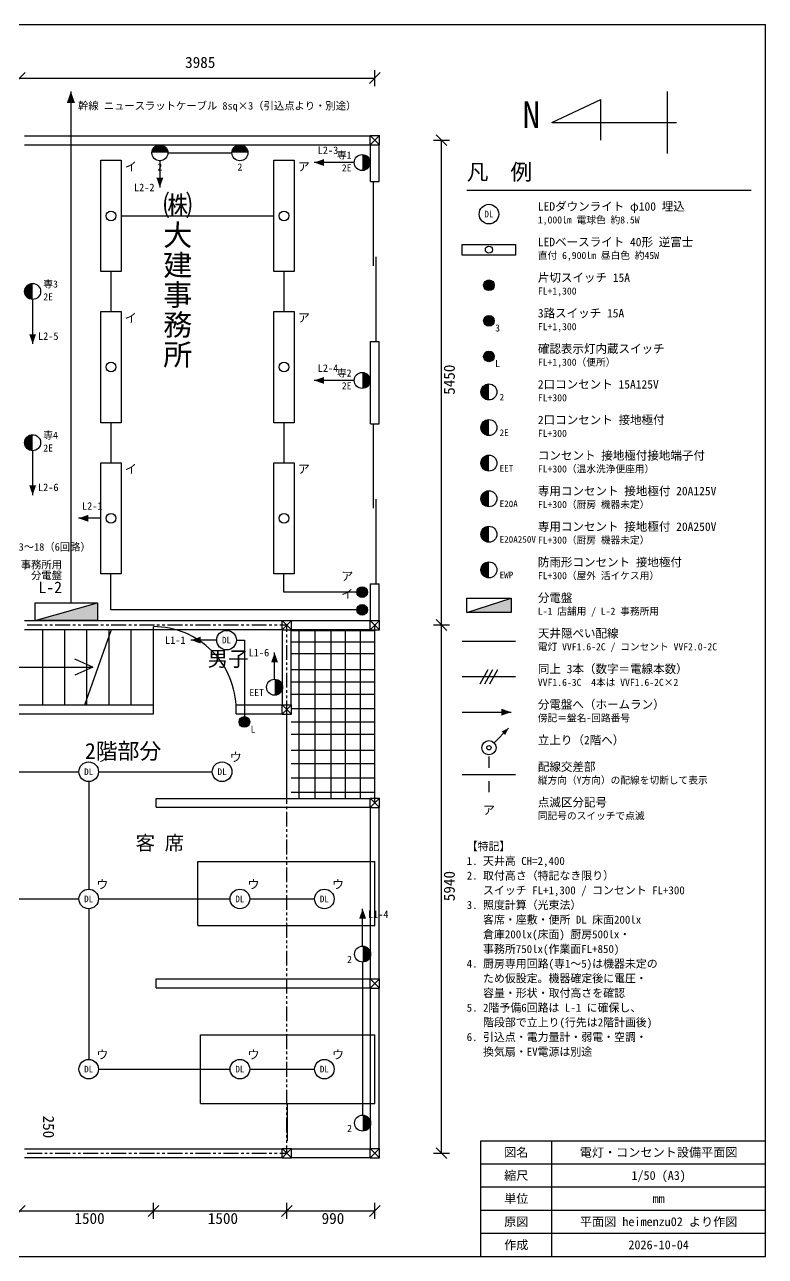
# Model space of a CAD drawing. Extents: x 507 to 20508, y 503 to 14352.
# Drawn here: x 12180 to 20508, y 503 to 14352 of the extents above; entities that cross this region are included whole.
import ezdxf
from ezdxf.enums import TextEntityAlignment as Align

# ---------------------------------------------------------------- set-up
doc = ezdxf.new("R2010")
doc.units = 0
doc.header["$LTSCALE"] = 50
for name, color, linetype in [('コンセント', 5, 'CONTINUOUS'), ('スイッチ', 6, 'CONTINUOUS'), ('傍記', 7, 'CONTINUOUS'), ('凡例', 7, 'CONTINUOUS'), ('分電盤', 1, 'CONTINUOUS'), ('図枠', 7, 'CONTINUOUS'), ('幹線', 1, 'CONTINUOUS'), ('建築', 8, 'CONTINUOUS'), ('建築_寸法', 8, 'CONTINUOUS'), ('建築_文字', 8, 'CONTINUOUS'), ('注記', 7, 'CONTINUOUS'), ('照明器具', 6, 'CONTINUOUS'), ('表題欄', 7, 'CONTINUOUS'), ('配線_コンセント', 4, 'CONTINUOUS'), ('配線_電灯', 3, 'CONTINUOUS')]:
    doc.layers.add(name, color=color, linetype=linetype)
doc.styles.add('JP', font='msgothic.ttf')

msp = doc.modelspace()

# ---------------------------------------------------------------- linework, layer by layer
at = {"layer": 'コンセント'}
for centre in [(13700, 12911.94), (14600, 12911.94), (15975, 12801.94), (12270, 11351.94), (15975, 10351.94), (12270, 9651.94), (14990, 6901.94), (15980, 3901.94), (15980, 2001.94)]:
    msp.add_circle(centre, 90, dxfattribs=at)
for points in [[(13700, 12911.94), (13610, 12911.94), (13616.85, 12946.39)], [(13700, 12911.94), (13616.85, 12946.39), (13636.36, 12975.58)], [(13700, 12911.94), (13636.36, 12975.58), (13665.56, 12995.09)], [(13700, 12911.94), (13665.56, 12995.09), (13700, 13001.94)], [(13700, 12911.94), (13700, 13001.94), (13734.44, 12995.09)], [(13700, 12911.94), (13734.44, 12995.09), (13763.64, 12975.58)], [(13700, 12911.94), (13763.64, 12975.58), (13783.15, 12946.39)], [(13700, 12911.94), (13783.15, 12946.39), (13790, 12911.94)], [(14600, 12911.94), (14510, 12911.94), (14516.85, 12946.39)], [(14600, 12911.94), (14516.85, 12946.39), (14536.36, 12975.58)], [(14600, 12911.94), (14536.36, 12975.58), (14565.56, 12995.09)], [(14600, 12911.94), (14565.56, 12995.09), (14600, 13001.94)], [(14600, 12911.94), (14600, 13001.94), (14634.44, 12995.09)], [(14600, 12911.94), (14634.44, 12995.09), (14663.64, 12975.58)], [(14600, 12911.94), (14663.64, 12975.58), (14683.15, 12946.39)], [(14600, 12911.94), (14683.15, 12946.39), (14690, 12911.94)], [(15975, 12801.94), (15975, 12891.94), (16009.44, 12885.09)], [(15975, 12801.94), (16009.44, 12885.09), (16038.64, 12865.58)], [(15975, 12801.94), (16038.64, 12865.58), (16058.15, 12836.39)], [(15975, 12801.94), (16058.15, 12836.39), (16065, 12801.94)], [(15975, 12801.94), (16065, 12801.94), (16058.15, 12767.5)], [(15975, 12801.94), (16058.15, 12767.5), (16038.64, 12738.3)], [(15975, 12801.94), (16038.64, 12738.3), (16009.44, 12718.8)], [(15975, 12801.94), (16009.44, 12718.8), (15975, 12711.94)], [(12270, 11351.94), (12180, 11351.94), (12186.85, 11386.39)], [(12270, 11351.94), (12186.85, 11386.39), (12206.36, 11415.58)], [(12270, 11351.94), (12206.36, 11415.58), (12235.56, 11435.09)], [(12270, 11351.94), (12235.56, 11435.09), (12270, 11441.94)], [(12270, 11351.94), (12186.85, 11317.5), (12180, 11351.94)], [(12270, 11351.94), (12206.36, 11288.3), (12186.85, 11317.5)], [(12270, 11351.94), (12235.56, 11268.8), (12206.36, 11288.3)], [(12270, 11351.94), (12270, 11261.94), (12235.56, 11268.8)], [(15975, 10351.94), (15975, 10441.94), (16009.44, 10435.09)], [(15975, 10351.94), (16009.44, 10435.09), (16038.64, 10415.58)], [(15975, 10351.94), (16038.64, 10415.58), (16058.15, 10386.39)], [(15975, 10351.94), (16058.15, 10386.39), (16065, 10351.94)], [(15975, 10351.94), (16065, 10351.94), (16058.15, 10317.5)], [(15975, 10351.94), (16058.15, 10317.5), (16038.64, 10288.3)], [(15975, 10351.94), (16038.64, 10288.3), (16009.44, 10268.8)], [(15975, 10351.94), (16009.44, 10268.8), (15975, 10261.94)], [(12270, 9651.94), (12186.85, 9686.39), (12206.36, 9715.58)], [(12270, 9651.94), (12206.36, 9715.58), (12235.56, 9735.09)], [(12270, 9651.94), (12235.56, 9735.09), (12270, 9741.94)], [(12270, 9651.94), (12180, 9651.94), (12186.85, 9686.39)], [(12270, 9651.94), (12186.85, 9617.5), (12180, 9651.94)], [(12270, 9651.94), (12206.36, 9588.3), (12186.85, 9617.5)], [(12270, 9651.94), (12235.56, 9568.8), (12206.36, 9588.3)], [(12270, 9651.94), (12270, 9561.94), (12235.56, 9568.8)], [(14990, 6901.94), (14990, 6991.94), (15024.44, 6985.09)], [(14990, 6901.94), (15024.44, 6985.09), (15053.64, 6965.58)], [(14990, 6901.94), (15053.64, 6965.58), (15073.15, 6936.39)], [(14990, 6901.94), (15073.15, 6936.39), (15080, 6901.94)], [(14990, 6901.94), (15080, 6901.94), (15073.15, 6867.5)], [(14990, 6901.94), (15073.15, 6867.5), (15053.64, 6838.3)], [(14990, 6901.94), (15053.64, 6838.3), (15024.44, 6818.8)], [(14990, 6901.94), (15024.44, 6818.8), (14990, 6811.94)], [(15980, 3901.94), (15980, 3991.94), (16014.44, 3985.09)], [(15980, 3901.94), (16014.44, 3985.09), (16043.64, 3965.58)], [(15980, 3901.94), (16043.64, 3965.58), (16063.15, 3936.39)], [(15980, 3901.94), (16063.15, 3936.39), (16070, 3901.94)], [(15980, 3901.94), (16070, 3901.94), (16063.15, 3867.5)], [(15980, 3901.94), (16063.15, 3867.5), (16043.64, 3838.3)], [(15980, 3901.94), (16043.64, 3838.3), (16014.44, 3818.8)], [(15980, 3901.94), (16014.44, 3818.8), (15980, 3811.94)], [(15980, 2001.94), (15980, 2091.94), (16014.44, 2085.09)], [(15980, 2001.94), (16014.44, 2085.09), (16043.64, 2065.58)], [(15980, 2001.94), (16043.64, 2065.58), (16063.15, 2036.39)], [(15980, 2001.94), (16063.15, 2036.39), (16070, 2001.94)], [(15980, 2001.94), (16070, 2001.94), (16063.15, 1967.5)], [(15980, 2001.94), (16063.15, 1967.5), (16043.64, 1938.3)], [(15980, 2001.94), (16043.64, 1938.3), (16014.44, 1918.8)], [(15980, 2001.94), (16014.44, 1918.8), (15980, 1911.94)]]:
    msp.add_solid(points, dxfattribs=at)
at = {"layer": 'スイッチ'}
for centre in [(15975, 7971.94), (15975, 7771.94), (14650, 6511.94)]:
    msp.add_circle(centre, 60, dxfattribs=at)
for points in [[(15975, 7971.94), (15915, 7971.94), (15923.04, 8001.94)], [(15975, 7971.94), (15923.04, 7941.94), (15915, 7971.94)], [(15975, 7971.94), (15923.04, 8001.94), (15945, 8023.91)], [(15975, 7971.94), (15945, 7919.98), (15923.04, 7941.94)], [(15975, 7971.94), (15945, 8023.91), (15975, 8031.94)], [(15975, 7971.94), (15975, 7911.94), (15945, 7919.98)], [(15975, 7971.94), (15975, 8031.94), (16005, 8023.91)], [(15975, 7971.94), (16005, 8023.91), (16026.96, 8001.94)], [(15975, 7971.94), (16026.96, 8001.94), (16035, 7971.94)], [(15975, 7971.94), (16035, 7971.94), (16026.96, 7941.94)], [(15975, 7971.94), (16026.96, 7941.94), (16005, 7919.98)], [(15975, 7971.94), (16005, 7919.98), (15975, 7911.94)], [(15975, 7771.94), (15915, 7771.94), (15923.04, 7801.94)], [(15975, 7771.94), (15923.04, 7741.94), (15915, 7771.94)], [(15975, 7771.94), (15923.04, 7801.94), (15945, 7823.91)], [(15975, 7771.94), (15945, 7719.98), (15923.04, 7741.94)], [(15975, 7771.94), (15945, 7823.91), (15975, 7831.94)], [(15975, 7771.94), (15975, 7711.94), (15945, 7719.98)], [(15975, 7771.94), (15975, 7831.94), (16005, 7823.91)], [(15975, 7771.94), (16005, 7823.91), (16026.96, 7801.94)], [(15975, 7771.94), (16026.96, 7801.94), (16035, 7771.94)], [(15975, 7771.94), (16035, 7771.94), (16026.96, 7741.94)], [(15975, 7771.94), (16026.96, 7741.94), (16005, 7719.98)], [(15975, 7771.94), (16005, 7719.98), (15975, 7711.94)], [(14650, 6511.94), (14590, 6511.94), (14598.04, 6541.94)], [(14650, 6511.94), (14598.04, 6481.94), (14590, 6511.94)], [(14650, 6511.94), (14598.04, 6541.94), (14620, 6563.91)], [(14650, 6511.94), (14620, 6459.98), (14598.04, 6481.94)], [(14650, 6511.94), (14620, 6563.91), (14650, 6571.94)], [(14650, 6511.94), (14650, 6451.94), (14620, 6459.98)], [(14650, 6511.94), (14650, 6571.94), (14680, 6563.91)], [(14650, 6511.94), (14680, 6563.91), (14701.96, 6541.94)], [(14650, 6511.94), (14701.96, 6541.94), (14710, 6511.94)], [(14650, 6511.94), (14710, 6511.94), (14701.96, 6481.94)], [(14650, 6511.94), (14701.96, 6481.94), (14680, 6459.98)], [(14650, 6511.94), (14680, 6459.98), (14650, 6451.94)]]:
    msp.add_solid(points, dxfattribs=at)
at = {"layer": '凡例'}
for p, q in [((17150, 12491.94), (20350, 12491.94)), ((17100, 11881.94), (17700, 11881.94)), ((17100, 11761.94), (17100, 11881.94)), ((17700, 11881.94), (17700, 11761.94)), ((17700, 11761.94), (17100, 11761.94)), ((17150, 7901.94), (17650, 7901.94)), ((17150, 7741.94), (17150, 7901.94)), ((17150, 7741.94), (17650, 7901.94)), ((17650, 7901.94), (17650, 7741.94)), ((17650, 7741.94), (17150, 7741.94)), ((17100, 7421.94), (17700, 7421.94)), ((17300, 6941.94), (17390, 7101.94)), ((17355, 6941.94), (17445, 7101.94)), ((17410, 6941.94), (17500, 7101.94)), ((17100, 7021.94), (17700, 7021.94)), ((17100, 6621.94), (17650, 6621.94)), ((17457, 6278.94), (17620, 6441.94)), ((17400, 6121.94), (17400, 5996.94)), ((17100, 5921.94), (17700, 5921.94)), ((17400, 5846.94), (17400, 5721.94))]:
    msp.add_line(p, q, dxfattribs=at)
for centre, radius in [((17400, 12221.94), 110), ((17400, 11821.94), 40), ((17400, 11421.94), 60), ((17400, 11021.94), 60), ((17400, 10621.94), 60), ((17400, 10221.94), 90), ((17400, 9821.94), 90), ((17400, 9421.94), 90), ((17400, 9021.94), 90), ((17400, 8621.94), 90), ((17400, 8221.94), 90), ((17400, 6221.94), 80), ((17400, 6221.94), 25)]:
    msp.add_circle(centre, radius, dxfattribs=at)
for points in [[(17400, 11421.94), (17340, 11421.94), (17348.04, 11451.94)], [(17400, 11421.94), (17348.04, 11391.94), (17340, 11421.94)], [(17400, 11421.94), (17348.04, 11451.94), (17370, 11473.91)], [(17400, 11421.94), (17370, 11369.98), (17348.04, 11391.94)], [(17400, 11421.94), (17370, 11473.91), (17400, 11481.94)], [(17400, 11421.94), (17400, 11361.94), (17370, 11369.98)], [(17400, 11421.94), (17400, 11481.94), (17430, 11473.91)], [(17400, 11421.94), (17430, 11473.91), (17451.96, 11451.94)], [(17400, 11421.94), (17451.96, 11451.94), (17460, 11421.94)], [(17400, 11421.94), (17460, 11421.94), (17451.96, 11391.94)], [(17400, 11421.94), (17451.96, 11391.94), (17430, 11369.98)], [(17400, 11421.94), (17430, 11369.98), (17400, 11361.94)], [(17400, 11021.94), (17370, 11073.91), (17400, 11081.94)], [(17400, 11021.94), (17400, 11081.94), (17430, 11073.91)], [(17400, 11021.94), (17340, 11021.94), (17348.04, 11051.94)], [(17400, 11021.94), (17348.04, 10991.94), (17340, 11021.94)], [(17400, 11021.94), (17348.04, 11051.94), (17370, 11073.91)], [(17400, 11021.94), (17370, 10969.98), (17348.04, 10991.94)], [(17400, 11021.94), (17400, 10961.94), (17370, 10969.98)], [(17400, 11021.94), (17430, 11073.91), (17451.96, 11051.94)], [(17400, 11021.94), (17451.96, 11051.94), (17460, 11021.94)], [(17400, 11021.94), (17460, 11021.94), (17451.96, 10991.94)], [(17400, 11021.94), (17451.96, 10991.94), (17430, 10969.98)], [(17400, 11021.94), (17430, 10969.98), (17400, 10961.94)], [(17400, 10621.94), (17348.04, 10651.94), (17370, 10673.91)], [(17400, 10621.94), (17370, 10673.91), (17400, 10681.94)], [(17400, 10621.94), (17400, 10681.94), (17430, 10673.91)], [(17400, 10621.94), (17430, 10673.91), (17451.96, 10651.94)], [(17400, 10621.94), (17340, 10621.94), (17348.04, 10651.94)], [(17400, 10621.94), (17348.04, 10591.94), (17340, 10621.94)], [(17400, 10621.94), (17370, 10569.98), (17348.04, 10591.94)], [(17400, 10621.94), (17400, 10561.94), (17370, 10569.98)], [(17400, 10621.94), (17451.96, 10651.94), (17460, 10621.94)], [(17400, 10621.94), (17460, 10621.94), (17451.96, 10591.94)], [(17400, 10621.94), (17451.96, 10591.94), (17430, 10569.98)], [(17400, 10621.94), (17430, 10569.98), (17400, 10561.94)], [(17400, 10221.94), (17310, 10221.94), (17316.85, 10256.39)], [(17400, 10221.94), (17316.85, 10256.39), (17336.36, 10285.58)], [(17400, 10221.94), (17336.36, 10285.58), (17365.56, 10305.09)], [(17400, 10221.94), (17365.56, 10305.09), (17400, 10311.94)], [(17400, 10221.94), (17316.85, 10187.5), (17310, 10221.94)], [(17400, 10221.94), (17336.36, 10158.3), (17316.85, 10187.5)], [(17400, 10221.94), (17365.56, 10138.8), (17336.36, 10158.3)], [(17400, 10221.94), (17400, 10131.94), (17365.56, 10138.8)], [(17400, 9821.94), (17310, 9821.94), (17316.85, 9856.39)], [(17400, 9821.94), (17316.85, 9856.39), (17336.36, 9885.58)], [(17400, 9821.94), (17336.36, 9885.58), (17365.56, 9905.09)], [(17400, 9821.94), (17365.56, 9905.09), (17400, 9911.94)], [(17400, 9821.94), (17316.85, 9787.5), (17310, 9821.94)], [(17400, 9821.94), (17336.36, 9758.3), (17316.85, 9787.5)], [(17400, 9821.94), (17365.56, 9738.8), (17336.36, 9758.3)], [(17400, 9821.94), (17400, 9731.94), (17365.56, 9738.8)], [(17400, 9421.94), (17310, 9421.94), (17316.85, 9456.39)], [(17400, 9421.94), (17316.85, 9387.5), (17310, 9421.94)], [(17400, 9421.94), (17316.85, 9456.39), (17336.36, 9485.58)], [(17400, 9421.94), (17336.36, 9358.3), (17316.85, 9387.5)], [(17400, 9421.94), (17336.36, 9485.58), (17365.56, 9505.09)], [(17400, 9421.94), (17365.56, 9338.8), (17336.36, 9358.3)], [(17400, 9421.94), (17365.56, 9505.09), (17400, 9511.94)], [(17400, 9421.94), (17400, 9331.94), (17365.56, 9338.8)], [(17400, 9021.94), (17310, 9021.94), (17316.85, 9056.39)], [(17400, 9021.94), (17316.85, 8987.5), (17310, 9021.94)], [(17400, 9021.94), (17316.85, 9056.39), (17336.36, 9085.58)], [(17400, 9021.94), (17336.36, 8958.3), (17316.85, 8987.5)], [(17400, 9021.94), (17336.36, 9085.58), (17365.56, 9105.09)], [(17400, 9021.94), (17365.56, 8938.8), (17336.36, 8958.3)], [(17400, 9021.94), (17365.56, 9105.09), (17400, 9111.94)], [(17400, 9021.94), (17400, 8931.94), (17365.56, 8938.8)], [(17400, 8621.94), (17310, 8621.94), (17316.85, 8656.39)], [(17400, 8621.94), (17316.85, 8587.5), (17310, 8621.94)], [(17400, 8621.94), (17316.85, 8656.39), (17336.36, 8685.58)], [(17400, 8621.94), (17336.36, 8558.3), (17316.85, 8587.5)], [(17400, 8621.94), (17336.36, 8685.58), (17365.56, 8705.09)], [(17400, 8621.94), (17365.56, 8538.8), (17336.36, 8558.3)], [(17400, 8621.94), (17365.56, 8705.09), (17400, 8711.94)], [(17400, 8621.94), (17400, 8531.94), (17365.56, 8538.8)], [(17400, 8221.94), (17365.56, 8305.09), (17400, 8311.94)], [(17400, 8221.94), (17310, 8221.94), (17316.85, 8256.39)], [(17400, 8221.94), (17316.85, 8187.5), (17310, 8221.94)], [(17400, 8221.94), (17316.85, 8256.39), (17336.36, 8285.58)], [(17400, 8221.94), (17336.36, 8158.3), (17316.85, 8187.5)], [(17400, 8221.94), (17336.36, 8285.58), (17365.56, 8305.09)], [(17400, 8221.94), (17365.56, 8138.8), (17336.36, 8158.3)], [(17400, 8221.94), (17400, 8131.94), (17365.56, 8138.8)], [(17150, 7741.94), (17650, 7901.94), (17650, 7741.94)], [(17650, 6621.94), (17540, 6583.44), (17540, 6660.44)], [(17620, 6441.94), (17583.23, 6365.58), (17543.63, 6405.17)]]:
    msp.add_solid(points, dxfattribs=at)
at = {"layer": '分電盤'}
for p, q in [((12300, 7851.94), (13000, 7851.94)), ((12300, 7651.94), (12300, 7851.94)), ((12300, 7651.94), (13000, 7851.94)), ((13000, 7851.94), (13000, 7651.94)), ((13000, 7651.94), (12300, 7651.94))]:
    msp.add_line(p, q, dxfattribs=at)
msp.add_solid([(12300, 7651.94), (13000, 7851.94), (13000, 7651.94)], dxfattribs=at)
at = {"layer": '図枠'}
for p, q in [((507.43, 14352.41), (20507.81, 14352.41)), ((20507.81, 503.06), (20507.81, 14352.41)), ((19407.15, 12902.49), (19407.15, 13602.05)), ((18656.79, 13052.78), (18656.79, 13512.09)), ((507.43, 503.06), (20507.81, 503.06))]:
    msp.add_line(p, q, dxfattribs=at)
at = {"layer": '幹線'}
msp.add_line((12700, 13601.94), (12700, 7851.94), dxfattribs=at)
msp.add_solid([(12700, 13601.94), (12745.5, 13471.94), (12654.5, 13471.94)], dxfattribs=at)
at = {"layer": '建築'}
for p, q in [((18107.51, 13252.8), (18656.79, 13512.09)), ((18107.51, 13252.8), (19507.69, 13252.8)), ((12179.79, 13102.52), (16064.93, 13102.52)), ((16064.93, 13104.64), (16169.7, 13104.64)), ((16064.93, 12999.86), (16064.93, 13104.64)), ((16064.93, 13104.64), (16169.7, 12999.86)), ((16064.93, 12999.86), (16169.7, 13104.64)), ((16169.7, 12999.86), (16169.7, 13104.64)), ((16777.19, 13052.78), (16957.1, 13052.78)), ((12179.79, 13001.98), (16064.93, 13001.98)), ((16064.93, 12999.86), (16169.7, 12999.86)), ((16067.04, 12590.29), (16067.04, 12999.86)), ((16167.59, 12590.29), (16167.59, 12999.86)), ((16067.04, 12590.29), (16167.59, 12590.29)), ((16101.97, 11639.9), (16101.97, 12590.29)), ((16132.66, 10790.06), (16132.66, 11740.44)), ((16067.04, 9865.08), (16067.04, 10790.06)), ((16067.04, 10790.06), (16167.59, 10790.06)), ((16167.59, 9865.08), (16167.59, 10790.06)), ((16067.04, 9865.08), (16167.59, 9865.08)), ((16101.97, 8915.75), (16101.97, 9865.08)), ((16132.66, 8064.85), (16132.66, 9015.24)), ((16067.04, 8064.85), (16167.59, 8064.85)), ((16067.04, 7654.22), (16067.04, 8064.85)), ((16167.59, 7654.22), (16167.59, 8064.85)), ((12179.79, 7652.1), (15074.33, 7652.1)), ((15074.33, 7654.22), (15180.16, 7654.22)), ((15074.33, 7549.44), (15074.33, 7654.22)), ((15074.33, 7654.22), (15180.16, 7549.44)), ((15074.33, 7549.44), (15180.16, 7654.22)), ((15180.16, 7549.44), (15180.16, 7654.22)), ((15180.16, 7652.1), (16064.93, 7652.1)), ((16064.93, 7549.44), (16064.93, 7654.22)), ((16064.93, 7654.22), (16169.7, 7654.22)), ((16064.93, 7654.22), (16169.7, 7549.44)), ((16064.93, 7549.44), (16169.7, 7654.22)), ((16169.7, 7549.44), (16169.7, 7654.22)), ((12179.79, 7552.62), (15074.33, 7552.62)), ((12208.36, 7602.36), (12375.58, 7602.36)), ((12382.99, 6702.78), (12382.99, 7552.62)), ((12405.21, 7602.36), (12434.84, 7602.36)), ((12464.48, 7602.36), (12494.11, 7602.36)), ((12523.74, 7602.36), (12690.96, 7602.36)), ((12631.69, 6702.78), (12631.69, 7552.62)), ((12720.6, 7602.36), (12750.23, 7602.36)), ((12779.86, 7602.36), (12809.49, 7602.36)), ((12839.13, 7602.36), (13007.4, 7602.36)), ((12855, 6702.78), (13155.57, 7552.62)), ((12880.4, 6702.78), (12880.4, 7552.62)), ((13037.04, 7602.36), (13065.61, 7602.36)), ((13095.25, 7602.36), (13124.88, 7602.36)), ((13130.17, 6702.78), (13130.17, 7552.62)), ((13154.51, 7602.36), (13322.79, 7602.36)), ((13352.42, 7602.36), (13382.05, 7602.36)), ((13378.88, 6702.78), (13378.88, 7552.62)), ((13411.69, 7602.36), (13440.26, 7602.36)), ((13469.89, 7602.36), (13638.17, 7602.36)), ((13627.59, 6653.04), (13627.59, 7582.25)), ((13627.59, 6702.78), (13627.59, 7552.62)), ((13667.8, 7602.36), (13697.44, 7602.36)), ((13727.07, 7602.36), (13756.7, 7602.36)), ((13786.34, 7602.36), (13953.55, 7602.36)), ((13983.19, 7602.36), (14012.82, 7602.36)), ((14042.45, 7602.36), (14072.09, 7602.36)), ((14101.72, 7602.36), (14268.94, 7602.36)), ((14298.57, 7602.36), (14328.2, 7602.36)), ((14357.84, 7602.36), (14387.47, 7602.36)), ((14417.1, 7602.36), (14584.32, 7602.36)), ((14613.95, 7602.36), (14643.59, 7602.36)), ((14673.22, 7602.36), (14702.85, 7602.36)), ((14732.49, 7602.36), (14899.7, 7602.36)), ((14929.34, 7602.36), (14958.97, 7602.36)), ((14988.6, 7602.36), (15018.24, 7602.36)), ((15047.87, 7602.36), (15127.25, 7602.36)), ((15074.33, 7549.44), (15180.16, 7549.44)), ((15077.5, 6705.95), (15077.5, 7549.44)), ((15127.25, 7524.04), (15127.25, 7602.36)), ((15127.25, 7464.78), (15127.25, 7494.41)), ((15176.99, 6705.95), (15176.99, 7549.44)), ((15176.99, 7542.04), (16116.79, 7542.04)), ((15180.16, 7552.62), (16064.93, 7552.62)), ((15266.94, 5652.91), (15266.94, 7552.62)), ((15446.86, 5652.91), (15446.86, 7552.62)), ((15626.78, 5652.91), (15626.78, 7552.62)), ((15787.65, 5652.91), (15787.65, 7552.62)), ((15956.98, 5652.91), (15956.98, 7552.62)), ((16064.93, 7549.44), (16169.7, 7549.44)), ((16116.79, 5603.17), (16116.79, 7602.36)), ((16777.19, 7602.36), (16957.1, 7602.36)), ((15127.25, 7406.57), (15127.25, 7436.2)), ((15127.25, 7210.78), (15127.25, 7376.94)), ((15176.99, 7412.92), (16116.79, 7412.92)), ((12944.96, 7128.23), (12744.94, 7218.19)), ((15176.99, 7282.74), (16116.79, 7282.74)), ((11126.74, 7128.23), (12944.96, 7128.23)), ((12944.96, 7128.23), (12744.94, 7038.27)), ((15127.25, 7152.57), (15127.25, 7182.2)), ((15127.25, 7094.36), (15127.25, 7122.94)), ((15127.25, 6898.57), (15127.25, 7064.73)), ((15176.99, 7102.83), (16116.79, 7102.83)), ((15176.99, 6963.13), (16116.79, 6963.13)), ((15127.25, 6840.36), (15127.25, 6868.94)), ((15127.25, 6781.09), (15127.25, 6810.73)), ((15176.99, 6823.43), (16116.79, 6823.43)), ((11636.86, 6702.78), (13627.59, 6702.78)), ((13627.59, 6603.29), (13627.59, 6702.78)), ((14556.8, 6702.78), (15074.33, 6702.78)), ((14556.8, 6603.29), (14556.8, 6702.78)), ((15074.33, 6705.95), (15180.16, 6705.95)), ((15074.33, 6601.18), (15074.33, 6705.95)), ((15074.33, 6705.95), (15180.16, 6601.18)), ((15074.33, 6601.18), (15180.16, 6705.95)), ((15127.25, 6586.36), (15127.25, 6751.46)), ((15127.25, 5603.17), (15127.25, 6653.04)), ((15176.99, 6663.62), (16116.79, 6663.62)), ((15180.16, 6601.18), (15180.16, 6705.95)), ((11636.86, 6603.29), (13627.59, 6603.29)), ((14556.8, 6603.29), (15074.33, 6603.29)), ((15074.33, 6601.18), (15180.16, 6601.18)), ((15127.25, 6527.09), (15127.25, 6556.73)), ((15176.99, 6513.34), (16116.79, 6513.34)), ((15127.25, 6468.89), (15127.25, 6497.46)), ((15127.25, 6273.09), (15127.25, 6439.25)), ((15176.99, 6373.64), (16116.79, 6373.64)), ((15127.25, 6214.89), (15127.25, 6243.46)), ((15127.25, 6155.62), (15127.25, 6185.25)), ((15127.25, 5960.89), (15127.25, 6127.04)), ((15176.99, 6193.72), (16116.79, 6193.72)), ((15176.99, 6043.44), (16116.79, 6043.44)), ((15127.25, 5901.62), (15127.25, 5931.25)), ((15127.25, 5843.41), (15127.25, 5873.04)), ((15176.99, 5883.63), (16116.79, 5883.63)), ((15127.25, 5647.62), (15127.25, 5813.78)), ((15176.99, 5722.76), (16116.79, 5722.76)), ((13657.22, 5553.43), (13657.22, 5652.91)), ((13657.22, 5652.91), (16064.93, 5652.91)), ((13657.22, 5553.43), (16064.93, 5553.43)), ((15127.25, 5589.41), (15127.25, 5619.04)), ((15127.25, 5531.2), (15127.25, 5559.78)), ((16064.93, 5550.25), (16064.93, 5656.09)), ((16064.93, 5656.09), (16169.7, 5656.09)), ((16064.93, 5656.09), (16169.7, 5550.25)), ((16064.93, 5550.25), (16169.7, 5656.09)), ((16064.93, 5550.25), (16169.7, 5550.25)), ((16067.04, 3626.2), (16067.04, 5550.25)), ((16167.59, 3626.2), (16167.59, 5550.25)), ((16169.7, 5550.25), (16169.7, 5656.09)), ((15127.25, 5335.41), (15127.25, 5501.57)), ((15127.25, 5277.2), (15127.25, 5305.78)), ((15127.25, 5217.94), (15127.25, 5247.57)), ((15127.25, 5023.2), (15127.25, 5189.36)), ((15127.25, 4963.94), (15127.25, 4993.57)), ((14127.12, 4942.77), (16116.79, 4942.77)), ((14127.12, 4223.1), (14127.12, 4942.77)), ((15127.25, 4905.73), (15127.25, 4935.36)), ((15127.25, 4709.94), (15127.25, 4876.09)), ((16116.79, 4223.1), (16116.79, 4942.77)), ((15127.25, 4651.73), (15127.25, 4681.36)), ((15127.25, 4593.52), (15127.25, 4622.1)), ((15127.25, 4397.73), (15127.25, 4563.89)), ((15127.25, 4339.52), (15127.25, 4368.09)), ((15127.25, 4280.25), (15127.25, 4309.89)), ((14127.12, 4223.1), (16116.79, 4223.1)), ((15127.25, 4085.52), (15127.25, 4251.68)), ((15127.25, 4026.25), (15127.25, 4055.89)), ((15127.25, 3968.04), (15127.25, 3997.68)), ((15127.25, 3772.25), (15127.25, 3938.41)), ((15127.25, 3714.04), (15127.25, 3743.68)), ((13657.22, 3523.54), (13657.22, 3623.03)), ((13657.22, 3623.03), (16064.93, 3623.03)), ((15127.25, 3654.78), (15127.25, 3684.41)), ((15127.25, 3460.05), (15127.25, 3626.2)), ((16064.93, 3520.37), (16064.93, 3625.14)), ((16064.93, 3625.14), (16169.7, 3625.14)), ((16064.93, 3625.14), (16169.7, 3520.37)), ((16064.93, 3520.37), (16169.7, 3625.14)), ((16169.7, 3520.37), (16169.7, 3625.14)), ((13657.22, 3523.54), (16064.93, 3523.54)), ((16064.93, 3520.37), (16169.7, 3520.37)), ((16067.04, 1715.91), (16067.04, 3520.37)), ((16167.59, 1715.91), (16167.59, 3520.37)), ((15127.25, 3400.78), (15127.25, 3430.41)), ((15127.25, 3342.57), (15127.25, 3372.2)), ((15127.25, 3146.78), (15127.25, 3312.94)), ((15127.25, 3088.57), (15127.25, 3118.2)), ((15127.25, 3030.36), (15127.25, 3058.94)), ((14156.75, 2993.32), (16116.79, 2993.32)), ((14156.75, 2222.85), (14156.75, 2993.32)), ((15127.25, 2834.57), (15127.25, 3000.73)), ((16116.79, 2222.85), (16116.79, 2993.32)), ((15127.25, 2776.36), (15127.25, 2804.94)), ((15127.25, 2717.1), (15127.25, 2746.73)), ((15127.25, 2522.36), (15127.25, 2688.52)), ((15127.25, 2463.09), (15127.25, 2492.73)), ((15127.25, 2404.89), (15127.25, 2434.52)), ((15127.25, 2209.09), (15127.25, 2375.25)), ((14156.75, 2222.85), (16116.79, 2222.85)), ((15136.77, 1802.69), (15136.77, 2222.85)), ((15127.25, 2150.89), (15127.25, 2180.52)), ((15127.25, 2092.68), (15127.25, 2121.25)), ((15127.25, 1896.89), (15127.25, 2063.04)), ((15127.25, 1838.68), (15127.25, 1867.25)), ((15127.25, 1779.41), (15127.25, 1809.04)), ((12179.79, 1712.74), (15074.33, 1712.74)), ((12208.36, 1662.99), (12375.58, 1662.99)), ((12405.21, 1662.99), (12434.84, 1662.99)), ((12464.48, 1662.99), (12494.11, 1662.99)), ((12523.74, 1662.99), (12690.96, 1662.99)), ((12720.6, 1662.99), (12750.23, 1662.99)), ((12779.86, 1662.99), (12809.49, 1662.99)), ((12839.13, 1662.99), (13007.4, 1662.99)), ((13037.04, 1662.99), (13065.61, 1662.99)), ((13095.25, 1662.99), (13124.88, 1662.99)), ((13154.51, 1662.99), (13322.79, 1662.99)), ((13352.42, 1662.99), (13382.05, 1662.99)), ((13411.69, 1662.99), (13440.26, 1662.99)), ((13469.89, 1662.99), (13638.17, 1662.99)), ((13667.8, 1662.99), (13697.44, 1662.99)), ((13727.07, 1662.99), (13756.7, 1662.99)), ((13786.34, 1662.99), (13953.55, 1662.99)), ((13983.19, 1662.99), (14012.82, 1662.99)), ((14042.45, 1662.99), (14072.09, 1662.99)), ((14101.72, 1662.99), (14268.94, 1662.99)), ((14298.57, 1662.99), (14328.2, 1662.99)), ((14357.84, 1662.99), (14387.47, 1662.99)), ((14417.1, 1662.99), (14584.32, 1662.99)), ((14613.95, 1662.99), (14643.59, 1662.99)), ((14673.22, 1662.99), (14702.85, 1662.99)), ((14732.49, 1662.99), (14899.7, 1662.99)), ((14929.34, 1662.99), (14958.97, 1662.99)), ((14988.6, 1662.99), (15018.24, 1662.99)), ((15047.87, 1662.99), (15127.25, 1662.99)), ((15074.33, 1611.14), (15074.33, 1715.91)), ((15074.33, 1715.91), (15180.16, 1715.91)), ((15074.33, 1715.91), (15180.16, 1611.14)), ((15074.33, 1611.14), (15180.16, 1715.91)), ((15127.25, 1662.99), (15127.25, 1750.84)), ((15180.16, 1611.14), (15180.16, 1715.91)), ((15180.16, 1712.74), (16064.93, 1712.74)), ((16064.93, 1611.14), (16064.93, 1715.91)), ((16064.93, 1715.91), (16169.7, 1715.91)), ((16064.93, 1715.91), (16169.7, 1611.14)), ((16064.93, 1611.14), (16169.7, 1715.91)), ((16169.7, 1611.14), (16169.7, 1715.91)), ((16777.19, 1662.99), (16957.1, 1662.99)), ((12179.79, 1613.25), (15074.33, 1613.25)), ((15074.33, 1611.14), (15180.16, 1611.14)), ((15180.16, 1613.25), (16064.93, 1613.25)), ((16064.93, 1611.14), (16169.7, 1611.14))]:
    msp.add_line(p, q, dxfattribs=at)
msp.add_arc((13627.64, 6653.09), 930.22, 359.996541, 90.003459, dxfattribs=at)
at = {"layer": '建築_寸法'}
for p, q in [((3217.82, 13752.34), (16116.79, 13752.34)), ((12067.6, 13692.01), (12187.2, 13812.66)), ((16057.52, 13692.01), (16177.11, 13812.66)), ((16116.79, 13662.38), (16116.79, 13842.29)), ((16806.82, 13112.04), (16927.47, 12992.45)), ((16867.14, 1662.99), (16867.14, 13052.78)), ((16806.82, 7662.69), (16927.47, 7542.04)), ((16806.82, 1723.32), (16927.47, 1602.67)), ((2307.65, 1013.18), (16116.79, 1013.18)), ((12067.6, 952.85), (12187.2, 1073.5)), ((13567.26, 952.85), (13686.85, 1073.5)), ((13627.59, 923.22), (13627.59, 1103.14)), ((15066.92, 952.85), (15187.57, 1073.5)), ((15127.25, 923.22), (15127.25, 1103.14)), ((16057.52, 952.85), (16177.11, 1073.5)), ((16116.79, 923.22), (16116.79, 1103.14))]:
    msp.add_line(p, q, dxfattribs=at)
at = {"layer": '照明器具'}
for p, q in [((13035, 12826.94), (13265, 12826.94)), ((13035, 11576.94), (13035, 12826.94)), ((13265, 12826.94), (13265, 11576.94)), ((14980, 12826.94), (15210, 12826.94)), ((14980, 11576.94), (14980, 12826.94)), ((15210, 12826.94), (15210, 11576.94)), ((13265, 11576.94), (13035, 11576.94)), ((15210, 11576.94), (14980, 11576.94)), ((13035, 11126.94), (13265, 11126.94)), ((13035, 9876.94), (13035, 11126.94)), ((13265, 11126.94), (13265, 9876.94)), ((14980, 11126.94), (15210, 11126.94)), ((14980, 9876.94), (14980, 11126.94)), ((15210, 11126.94), (15210, 9876.94)), ((13265, 9876.94), (13035, 9876.94)), ((15210, 9876.94), (14980, 9876.94)), ((13035, 9426.94), (13265, 9426.94)), ((13035, 8176.94), (13035, 9426.94)), ((13265, 9426.94), (13265, 8176.94)), ((14980, 9426.94), (15210, 9426.94)), ((14980, 8176.94), (14980, 9426.94)), ((15210, 9426.94), (15210, 8176.94)), ((13265, 8176.94), (13035, 8176.94)), ((15210, 8176.94), (14980, 8176.94))]:
    msp.add_line(p, q, dxfattribs=at)
for centre, radius in [((13150, 12201.94), 55), ((15095, 12201.94), 55), ((13150, 10501.94), 55), ((15095, 10501.94), 55), ((13150, 8801.94), 55), ((15095, 8801.94), 55), ((14450, 7431.94), 110), ((12900, 5951.94), 110), ((14400, 5951.94), 110), ((12900, 4521.94), 110), ((14600, 4521.94), 110), ((15550, 4521.94), 110), ((12900, 2607.94), 110), ((14600, 2607.94), 110), ((15550, 2607.94), 110)]:
    msp.add_circle(centre, radius, dxfattribs=at)
at = {"layer": '表題欄'}
for p, q in [((17307.41, 1802.69), (20507.81, 1802.69)), ((17307.41, 503.06), (17307.41, 1802.69)), ((18107.51, 503.06), (18107.51, 1802.69)), ((17307.41, 1543.4), (20507.81, 1543.4)), ((17307.41, 1283.05), (20507.81, 1283.05)), ((17307.41, 1022.7), (20507.81, 1022.7)), ((17307.41, 763.41), (20507.81, 763.41))]:
    msp.add_line(p, q, dxfattribs=at)
at = {"layer": '配線_コンセント'}
for p, q in [((13790, 12911.94), (14510, 12911.94)), ((13700, 12821.94), (13700, 12521.94)), ((15885, 12801.94), (15435, 12801.94)), ((12270, 11261.94), (12270, 10761.94)), ((15885, 10351.94), (15435, 10351.94)), ((12270, 9561.94), (12270, 9061.94)), ((14990, 6991.94), (14990, 7291.94)), ((15980, 3991.94), (15980, 4411.94)), ((15980, 3811.94), (15980, 2091.94))]:
    msp.add_line(p, q, dxfattribs=at)
for points in [[(15435, 12801.94), (15545, 12840.44), (15545, 12763.44)], [(13700, 12521.94), (13661.5, 12631.94), (13738.5, 12631.94)], [(12270, 10761.94), (12231.5, 10871.94), (12308.5, 10871.94)], [(15435, 10351.94), (15545, 10390.44), (15545, 10313.44)], [(12270, 9061.94), (12231.5, 9171.94), (12308.5, 9171.94)], [(14990, 7291.94), (15028.5, 7181.94), (14951.5, 7181.94)], [(15980, 4411.94), (16018.5, 4301.94), (15941.5, 4301.94)]]:
    msp.add_solid(points, dxfattribs=at)
at = {"layer": '配線_電灯'}
for p, q in [((13265, 12201.94), (14980, 12201.94)), ((13150, 11576.94), (13150, 11126.94)), ((15095, 11576.94), (15095, 11126.94)), ((13150, 9876.94), (13150, 9426.94)), ((15095, 9876.94), (15095, 9426.94)), ((13035, 8801.94), (12785, 8801.94)), ((13150, 7771.94), (13150, 8176.94)), ((15095, 7971.94), (15095, 8176.94)), ((15915, 7971.94), (15095, 7971.94)), ((15915, 7771.94), (13150, 7771.94)), ((14340, 7431.94), (14050, 7431.94)), ((14560, 7431.94), (14650, 7431.94)), ((14650, 7431.94), (14650, 6571.94)), ((11110, 5951.94), (12790, 5951.94)), ((12900, 5841.94), (12900, 4631.94)), ((13010, 5951.94), (14290, 5951.94)), ((6070, 4521.94), (12790, 4521.94)), ((13010, 4521.94), (14490, 4521.94)), ((14710, 4521.94), (15440, 4521.94)), ((12900, 4411.94), (12900, 2717.94)), ((13010, 2607.94), (14490, 2607.94)), ((14710, 2607.94), (15440, 2607.94))]:
    msp.add_line(p, q, dxfattribs=at)
for points in [[(12785, 8801.94), (12895, 8840.44), (12895, 8763.44)], [(14050, 7431.94), (14160, 7470.44), (14160, 7393.44)]]:
    msp.add_solid(points, dxfattribs=at)

# ---------------------------------------------------------------- texts
at = {"layer": 'スイッチ', "style": 'JP'}
msp.add_text('L', height=80, dxfattribs=at).set_placement((14720, 6471.94), align=Align.TOP_LEFT)
at = {"layer": '傍記', "style": 'JP'}
for s, height, p in [('幹線 ニュースラットケーブル 8sq×3（引込点より・別途）', 85, (12780, 13371.94)), ('L2-3', 85, (15475, 12871.94)), ('専3', 80, (12390, 11371.94)), ('L2-5', 85, (12330, 10781.94)), ('L2-4', 85, (15475, 10421.94)), ('専4', 80, (12390, 9671.94)), ('L2-6', 85, (12330, 9081.94)), ('L2-1', 85, (12825, 8871.94)), ('立上り 2階予備回路 L1-13～18（6回路）', 85, (10780, 8411.94)), ('ウ', 100, (12985, 6036.94)), ('ウ', 100, (14485, 6036.94)), ('ウ', 100, (12985, 4606.94)), ('ウ', 100, (14685, 4606.94)), ('ウ', 100, (15635, 4606.94)), ('ウ', 100, (12985, 2692.94)), ('ウ', 100, (14685, 2692.94)), ('ウ', 100, (15635, 2692.94))]:
    msp.add_text(s, height=height, dxfattribs=at).set_placement(p, align=Align.BOTTOM_LEFT)
for s, height, p in [('専1', 80, (15855, 12821.94)), ('専2', 80, (15855, 10371.94)), ('事務所用', 85, (12600, 8211.94)), ('分電盤', 85, (12600, 8091.94)), ('ア', 100, (15875, 8071.94)), ('L-2', 130, (12600, 7921.94)), ('イ', 100, (15875, 7871.94))]:
    msp.add_text(s, height=height, dxfattribs=at).set_placement(p, align=Align.BOTTOM_RIGHT)
for s, height, p in [('イ', 100, (13305, 12806.94)), ('ア', 100, (15250, 12806.94)), ('2E', 80, (12390, 11331.94)), ('イ', 100, (13305, 11106.94)), ('ア', 100, (15250, 11106.94)), ('2E', 80, (12390, 9631.94)), ('イ', 100, (13305, 9406.94)), ('ア', 100, (15250, 9406.94)), ('L1-4', 85, (16040, 4391.94))]:
    msp.add_text(s, height=height, dxfattribs=at).set_placement(p, align=Align.TOP_LEFT)
for p in [(13700, 12791.94), (14600, 12791.94)]:
    msp.add_text('2', height=80, dxfattribs=at).set_placement(p, align=Align.TOP_CENTER)
for s, p in [('2E', (15855, 12781.94)), ('2E', (15855, 10331.94)), ('EET', (14870, 6881.94)), ('2', (15860, 3881.94)), ('2', (15860, 1981.94))]:
    msp.add_text(s, height=80, dxfattribs=at).set_placement(p, align=Align.TOP_RIGHT)
for s, p in [('L2-2', (13640, 12521.94)), ('L1-1', (13990, 7431.94)), ('L1-6', (14930, 7291.94))]:
    msp.add_text(s, height=85, dxfattribs=at).set_placement(p, align=Align.MIDDLE_RIGHT)
at = {"layer": '凡例', "style": 'JP'}
for s, height, p in [('凡\u3000例', 180, (17150, 12551.94)), ('LEDダウンライト φ100 埋込', 95, (17950, 12231.94)), ('LEDベースライト 40形 逆富士', 95, (17950, 11831.94)), ('片切スイッチ 15A', 95, (17950, 11431.94)), ('3路スイッチ 15A', 95, (17950, 11031.94)), ('確認表示灯内蔵スイッチ', 95, (17950, 10631.94)), ('2口コンセント 15A125V', 95, (17950, 10231.94)), ('2口コンセント 接地極付', 95, (17950, 9831.94)), ('コンセント 接地極付接地端子付', 95, (17950, 9431.94)), ('専用コンセント 接地極付 20A125V', 95, (17950, 9031.94)), ('専用コンセント 接地極付 20A250V', 95, (17950, 8631.94)), ('防雨形コンセント 接地極付', 95, (17950, 8231.94)), ('分電盤', 95, (17950, 7831.94)), ('天井隠ぺい配線', 95, (17950, 7431.94)), ('同上 3本（数字＝電線本数）', 95, (17950, 7031.94)), ('分電盤へ（ホームラン）', 95, (17950, 6631.94)), ('立上り（2階へ）', 95, (17950, 6231.94)), ('配線交差部', 95, (17950, 5931.94)), ('点滅区分記号', 95, (17950, 5531.94))]:
    msp.add_text(s, height=height, dxfattribs=at).set_placement(p, align=Align.BOTTOM_LEFT)
for s, height, p in [('DL', 75, (17400, 12221.94)), ('ア', 100, (17400, 5521.94))]:
    msp.add_text(s, height=height, dxfattribs=at).set_placement(p, align=Align.MIDDLE_CENTER)
for s, height, p in [('1,000lm 電球色 約8.5W', 80, (17950, 12196.94)), ('直付 6,900lm 昼白色 約45W', 80, (17950, 11796.94)), ('FL+1,300', 80, (17950, 11396.94)), ('3', 80, (17470, 10981.94)), ('FL+1,300', 80, (17950, 10996.94)), ('L', 80, (17470, 10581.94)), ('FL+1,300（便所）', 80, (17950, 10596.94)), ('2', 75, (17520, 10201.94)), ('FL+300', 80, (17950, 10196.94)), ('2E', 75, (17520, 9801.94)), ('FL+300', 80, (17950, 9796.94)), ('EET', 75, (17520, 9401.94)), ('FL+300（温水洗浄便座用）', 80, (17950, 9396.94)), ('FL+300（厨房 機器未定）', 80, (17950, 8996.94)), ('E20A', 75, (17520, 9001.94)), ('E20A250V', 75, (17520, 8601.94)), ('FL+300（厨房 機器未定）', 80, (17950, 8596.94)), ('EWP', 75, (17520, 8201.94)), ('FL+300（屋外 活イケス用）', 80, (17950, 8196.94)), ('L-1 店舗用 / L-2 事務所用', 80, (17950, 7796.94)), ('電灯 VVF1.6-2C / コンセント VVF2.0-2C', 80, (17950, 7396.94)), ('VVF1.6-3C\u30004本は VVF1.6-2C×2', 80, (17950, 6996.94)), ('傍記＝盤名-回路番号', 80, (17950, 6596.94)), ('縦方向（Y方向）の配線を切断して表示', 80, (17950, 5896.94)), ('同記号のスイッチで点滅', 80, (17950, 5496.94))]:
    msp.add_text(s, height=height, dxfattribs=at).set_placement(p, align=Align.TOP_LEFT)
at = {"layer": '建築_寸法', "style": 'JP'}
for s, p in [('3985', (13984.25, 13865.58)), ('1500', (12739.65, 867.13)), ('1500', (14239.31, 867.13)), ('990', (15518.84, 867.13))]:
    msp.add_text(s, height=124.9, dxfattribs=at).set_placement(p)
at = {"layer": '建築_文字', "style": 'JP'}
for s, height, p in [('N', 298.4, (17775.23, 13190.36)), ('㈱', 239.2, (13737.66, 12201.88)), ('大', 239.2, (13737.66, 11866.39)), ('建', 239.2, (13737.66, 11529.84)), ('事', 239.2, (13737.66, 11194.35)), ('務', 239.2, (13737.66, 10857.8)), ('所', 239.2, (13737.66, 10522.3)), ('男子', 169.3, (14237.19, 7137.76)), ('2階部分', 179.9, (12857.12, 6095.3))]:
    msp.add_text(s, height=height, dxfattribs=at).set_placement(p)
for s, rotation, p in [('5450', 90, (17016.37, 10189.99)), ('5940', 90, (17016.37, 4496.16)), ('250', 270, (12387.22, 2086.33))]:
    msp.add_text(s, height=124.9, rotation=rotation, dxfattribs=at).set_placement(p)
at = {"layer": '注記', "style": 'JP'}
msp.add_text('客 席', height=160, dxfattribs=at).set_placement((13700, 5151.94), align=Align.MIDDLE_CENTER)
for s, p in [('【特記】', (17150, 5041.94)), ('1. 天井高 CH=2,400', (17150, 4876.94)), ('2. 取付高さ（特記なき限り）', (17150, 4711.94)), ('   スイッチ FL+1,300 / コンセント FL+300', (17150, 4546.94)), ('3. 照度計算（光束法）', (17150, 4381.94)), ('   客席・座敷・便所 DL 床面200lx', (17150, 4216.94)), ('   倉庫200lx(床面) 厨房500lx・', (17150, 4051.94)), ('   事務所750lx(作業面FL+850)', (17150, 3886.94)), ('4. 厨房専用回路(専1～5)は機器未定の', (17150, 3721.94)), ('   ため仮設定。機器確定後に電圧・', (17150, 3556.94)), ('   容量・形状・取付高さを確認', (17150, 3391.94)), ('5. 2階予備6回路は L-1 に確保し、', (17150, 3226.94)), ('   階段部で立上り(行先は2階計画後)', (17150, 3061.94)), ('6. 引込点・電力量計・弱電・空調・', (17150, 2896.94)), ('   換気扇・EV電源は別途', (17150, 2731.94))]:
    msp.add_text(s, height=90, dxfattribs=at).set_placement(p, align=Align.BOTTOM_LEFT)
at = {"layer": '照明器具', "style": 'JP'}
for p in [(14450, 7431.94), (12900, 5951.94), (14400, 5951.94), (12900, 4521.94), (14600, 4521.94), (15550, 4521.94), (12900, 2607.94), (14600, 2607.94), (15550, 2607.94)]:
    msp.add_text('DL', height=75, dxfattribs=at).set_placement(p, align=Align.MIDDLE_CENTER)
at = {"layer": '表題欄', "style": 'JP'}
for s, p in [('図名', (17707, 1672.94)), ('電灯・コンセント設備平面図', (19308, 1672.94)), ('縮尺', (17707, 1412.94)), ('1/50 (A3)', (19308, 1412.94)), ('単位', (17707, 1152.94)), ('mm', (19308, 1152.94)), ('原図', (17707, 892.94)), ('平面図 heimenzu02 より作図', (19308, 892.94)), ('作成', (17707, 632.94)), ('2026-10-04', (19308, 632.94))]:
    msp.add_text(s, height=100, dxfattribs=at).set_placement(p, align=Align.MIDDLE_CENTER)

doc.saveas('drawing.dxf')
